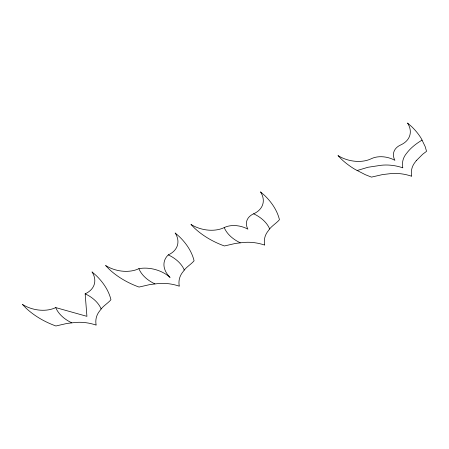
<?xml version="1.0" encoding="UTF-8"?>
<svg xmlns="http://www.w3.org/2000/svg" width="449" height="449" viewBox="0 0 449 449"><rect width="100%" height="100%" fill="white"/><g stroke="black" fill="none" stroke-linecap="round" stroke-linejoin="round"><path stroke-width="0.67" d="M422.127 140.082C416.212 143.579 410.65 147.884 406.513 153.423A35.785 24.224 14.6 0 0 402.714 167.331L402.809 167.831L402.136 167.6A35.785 24.224 14.6 0 0 381.218 165.266L368.023 167.258L357.09 170.53M55.732 307.593L86.921 316.343L85.153 293.82A27.406 18.549 14.6 0 0 92 271.881L96.047 275.422A67.631 45.781 14.6 0 1 110.942 299.713C108.007 303.316 102.529 306.246 99.869 310.708A35.785 24.224 14.6 0 0 96.069 324.616L96.159 325.115L95.491 324.885A35.785 24.224 14.6 0 0 74.573 322.55L66.912 323.46L55.934 325.98L55.294 325.766A67.631 45.781 14.6 0 1 26.07 308.188L22.45 304.444A27.406 18.549 14.6 0 0 55.732 307.593A30.785 20.839 14.6 0 0 71.767 322.814M85.153 293.82A30.785 20.839 14.6 0 1 101.188 309.041M154.905 283.886A30.785 20.839 14.6 0 1 138.87 268.665A27.406 18.549 14.6 0 1 105.588 265.522L109.208 269.26A67.631 45.781 14.6 0 0 138.432 286.838L139.072 287.051L150.05 284.537L157.711 283.622A35.785 24.224 14.6 0 1 178.629 285.962L179.297 286.187L179.207 285.693A35.785 24.224 14.6 0 1 183.007 271.78C185.667 267.318 191.145 264.394 194.08 260.785A67.631 45.781 14.6 0 0 179.185 236.494L175.138 232.952A27.406 18.549 14.6 0 1 168.285 254.892A27.428 18.566 14.6 0 0 170.053 277.415A27.428 18.566 14.6 0 0 138.87 268.665M168.285 254.892A30.785 20.839 14.6 0 1 184.326 270.113M224.231 227.57A20.463 13.852 14.6 0 1 247.865 229.153A20.463 13.852 14.6 0 1 253.651 213.797A27.406 18.549 14.6 0 0 260.499 191.858L264.551 195.399A67.631 45.781 14.6 0 1 279.446 219.69C276.505 223.299 271.033 226.223 268.367 230.685A35.785 24.224 14.6 0 0 264.568 244.598L264.663 245.092L263.99 244.868A35.785 24.224 14.6 0 0 243.072 242.527L235.411 243.442L224.438 245.957L223.798 245.743A67.631 45.781 14.6 0 1 194.574 228.165L190.948 224.427A27.406 18.549 14.6 0 0 224.231 227.57A30.785 20.839 14.6 0 0 240.271 242.791M253.651 213.797A30.785 20.839 14.6 0 1 269.686 229.018M416.257 160.68L415.392 161.848A35.785 24.224 14.6 0 0 411.593 175.755L411.682 176.255L411.015 176.025A35.785 24.224 14.6 0 0 390.097 173.69L382.436 174.599L371.458 177.119L365.29 174.678L354.906 169.312A67.631 45.781 14.6 0 1 341.594 159.328L337.974 155.584A27.406 18.549 14.6 0 0 371.256 158.733A20.463 13.852 14.6 0 1 394.884 160.315A20.463 13.852 14.6 0 1 400.671 144.96A27.406 18.549 14.6 0 0 407.518 123.02L411.57 126.562A67.631 45.781 14.6 0 1 421.151 138.298L425.197 146.627L426.55 151.324L422.683 154.248L416.257 160.68"/></g></svg>
